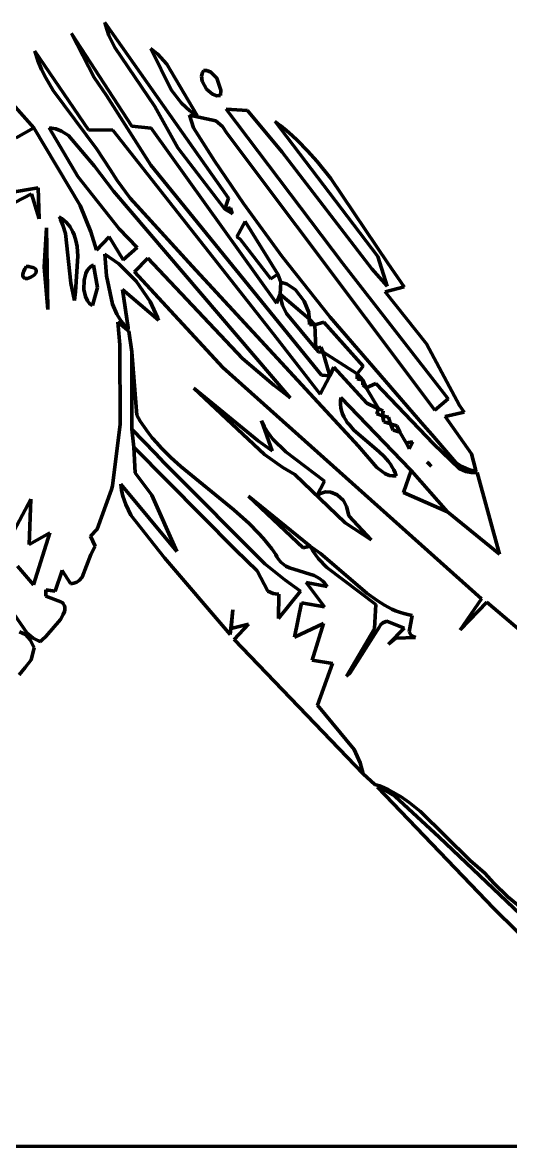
# Model space of a CAD drawing. Header units: millimetres. Extents: x 0 to 10.4, y 0 to 8.2.
# Drawn here: x 7.358 to 8.119, y 0 to 1.751 of the extents above; entities that cross this region are included whole.
import ezdxf

# ---------------------------------------------------------------- set-up
doc = ezdxf.new("R2010")
doc.units = ezdxf.units.MM
for name, color, linetype, lineweight in [('color#000000ff', 7, 'CONTINUOUS', 100), ('color#929292ff', 7, 'CONTINUOUS', 100), ('color#ffffffff', 7, 'CONTINUOUS', 100)]:
    doc.layers.add(name, color=color, linetype=linetype, lineweight=lineweight)

msp = doc.modelspace()

# ---------------------------------------------------------------- linework, layer by layer
at = {"layer": 'color#000000ff'}
for p, q in [((7.4866, 1.7511), (7.488, 1.746)), ((7.6793, 1.4773), (7.4866, 1.7511)), ((7.5285, 1.5897), (7.4345, 1.7338)), ((7.4345, 1.7338), (7.47, 1.6652)), ((7.488, 1.746), (7.4931, 1.731)), ((7.4931, 1.731), (7.5022, 1.7121)), ((7.461, 1.5839), (7.3774, 1.7062)), ((7.3774, 1.7062), (7.3822, 1.6918)), ((7.5022, 1.7121), (7.5646, 1.6203)), ((7.5586, 1.7105), (7.5902, 1.6463)), ((7.5688, 1.7022), (7.5586, 1.7105)), ((7.5833, 1.6861), (7.5688, 1.7022)), ((7.3822, 1.6918), (7.388, 1.678)), ((7.6306, 1.606), (7.5833, 1.6861)), ((7.388, 1.678), (7.3947, 1.6647)), ((7.3947, 1.6647), (7.4061, 1.6453)), ((7.47, 1.6652), (7.4891, 1.6375)), ((7.6387, 1.673), (7.6376, 1.6675)), ((7.6376, 1.6675), (7.6385, 1.6598)), ((7.6403, 1.6763), (7.6387, 1.673)), ((7.6456, 1.6762), (7.6403, 1.6763)), ((7.6521, 1.6736), (7.6456, 1.6762)), ((7.6612, 1.6642), (7.6521, 1.6736)), ((7.6676, 1.6459), (7.6612, 1.6642)), ((7.3758, 1.5871), (7.3132, 1.657)), ((7.5902, 1.6463), (7.6064, 1.6253)), ((7.6385, 1.6598), (7.6451, 1.647)), ((7.6451, 1.647), (7.6543, 1.6392)), ((7.4061, 1.6453), (7.4743, 1.5538)), ((7.4891, 1.6375), (7.5586, 1.5291)), ((7.6543, 1.6392), (7.6614, 1.6369)), ((7.6614, 1.6369), (7.667, 1.6372)), ((7.667, 1.6372), (7.6676, 1.6459)), ((7.5646, 1.6203), (7.6005, 1.556)), ((7.6064, 1.6253), (7.6194, 1.6134)), ((7.6194, 1.6134), (7.6306, 1.606)), ((7.6759, 1.6162), (7.858, 1.3755)), ((7.7093, 1.614), (7.6759, 1.6162)), ((7.7633, 1.5491), (7.7093, 1.614)), ((7.6596, 1.5979), (7.6186, 1.6067)), ((7.6186, 1.6067), (7.6249, 1.5871)), ((7.6703, 1.5891), (7.6596, 1.5979)), ((7.7613, 1.59), (7.7522, 1.597)), ((7.7522, 1.597), (7.9124, 1.3864)), ((7.448, 1.4659), (7.3758, 1.5871)), ((7.4034, 1.5866), (7.3999, 1.587)), ((7.3999, 1.587), (7.4445, 1.5111)), ((7.4101, 1.5852), (7.4034, 1.5866)), ((7.4193, 1.5818), (7.4101, 1.5852)), ((7.4302, 1.5751), (7.4193, 1.5818)), ((7.4989, 1.5835), (7.461, 1.5839)), ((7.7499, 1.2649), (7.4989, 1.5835)), ((7.5591, 1.5866), (7.5285, 1.5897)), ((7.7545, 1.3138), (7.5591, 1.5866)), ((7.6249, 1.5871), (7.6576, 1.5358)), ((7.677, 1.5785), (7.6703, 1.5891)), ((8.0013, 1.1471), (7.677, 1.5785)), ((7.7701, 1.5827), (7.7613, 1.59)), ((7.7786, 1.5751), (7.7701, 1.5827)), ((7.4707, 1.5273), (7.4302, 1.5751)), ((7.7869, 1.5674), (7.7786, 1.5751)), ((7.8027, 1.5512), (7.7869, 1.5674)), ((7.4743, 1.5538), (7.4951, 1.5223)), ((7.6005, 1.556), (7.6737, 1.4605)), ((7.9028, 1.3671), (7.7633, 1.5491)), ((7.8177, 1.5344), (7.8027, 1.5512)), ((7.5, 1.4882), (7.4707, 1.5273)), ((7.5586, 1.5291), (7.8246, 1.2016)), ((7.6576, 1.5358), (7.7031, 1.4689)), ((7.839, 1.508), (7.8177, 1.5344)), ((7.4445, 1.5111), (7.5092, 1.4296)), ((7.4951, 1.5223), (7.5058, 1.5047)), ((7.9277, 1.3764), (7.839, 1.508)), ((7.3366, 1.486), (7.3829, 1.4937)), ((7.3829, 1.4937), (7.3841, 1.445)), ((7.5058, 1.5047), (7.5263, 1.4774)), ((7.3723, 1.4842), (7.3462, 1.4708)), ((7.3841, 1.445), (7.3723, 1.4842)), ((7.7756, 1.1664), (7.5, 1.4882)), ((7.5263, 1.4774), (7.6229, 1.3717)), ((7.6737, 1.4605), (7.6793, 1.4773)), ((7.4649, 1.4248), (7.448, 1.4659)), ((7.6827, 1.4623), (7.6737, 1.4605)), ((7.6737, 1.4605), (7.685, 1.4535)), ((7.685, 1.4535), (7.6827, 1.4623)), ((7.685, 1.4535), (7.6857, 1.4529)), ((7.6857, 1.4529), (7.685, 1.4535)), ((7.7031, 1.4689), (7.7628, 1.3872)), ((7.7055, 1.4412), (7.6925, 1.417)), ((7.7564, 1.3588), (7.7055, 1.4412)), ((7.392, 1.3697), (7.3956, 1.4314)), ((7.3956, 1.4314), (7.3977, 1.3041)), ((7.4735, 1.3962), (7.4649, 1.4248)), ((7.5092, 1.4296), (7.5371, 1.4007)), ((7.4932, 1.4171), (7.4735, 1.3962)), ((7.515, 1.3813), (7.4932, 1.4171)), ((7.6925, 1.417), (7.6975, 1.4138)), ((7.6975, 1.4138), (7.7453, 1.352)), ((7.4867, 1.3904), (7.5086, 1.3749)), ((7.4891, 1.3564), (7.4867, 1.3904)), ((7.5371, 1.4007), (7.515, 1.3813)), ((7.5331, 1.3626), (7.5539, 1.3839)), ((7.5539, 1.3839), (7.7011, 1.2278)), ((7.7628, 1.3872), (7.838, 1.2918)), ((7.9124, 1.3864), (7.9267, 1.3402)), ((7.3977, 1.3041), (7.392, 1.3697)), ((7.5086, 1.3749), (7.5356, 1.3481)), ((7.6229, 1.3717), (7.8823, 1.0912)), ((7.858, 1.3755), (8.0219, 1.1649)), ((7.9267, 1.3402), (7.9028, 1.3671)), ((7.9535, 1.3394), (7.9277, 1.3764)), ((7.4984, 1.3124), (7.4891, 1.3564)), ((7.6707, 1.2135), (7.5331, 1.3626)), ((7.7453, 1.352), (7.7564, 1.3588)), ((7.7564, 1.3588), (7.7613, 1.3467)), ((7.7613, 1.3467), (7.7564, 1.3588)), ((7.5702, 1.2872), (7.514, 1.3354)), ((7.514, 1.3354), (7.5228, 1.2756)), ((7.5356, 1.3481), (7.5574, 1.3166)), ((7.7613, 1.3467), (7.76, 1.328)), ((7.7707, 1.3436), (7.7613, 1.3467)), ((7.7838, 1.3345), (7.7707, 1.3436)), ((7.7977, 1.317), (7.7838, 1.3345)), ((7.924, 1.3313), (7.9535, 1.3394)), ((7.988, 1.2504), (7.924, 1.3313)), ((7.5574, 1.3166), (7.5688, 1.2914)), ((7.76, 1.328), (7.7545, 1.3138)), ((7.76, 1.328), (7.8055, 1.2896)), ((7.7609, 1.3207), (7.76, 1.328)), ((7.7637, 1.3104), (7.7609, 1.3207)), ((7.8046, 1.2995), (7.7977, 1.317)), ((7.5053, 1.2965), (7.4984, 1.3124)), ((7.5119, 1.2859), (7.5053, 1.2965)), ((7.7697, 1.2978), (7.7637, 1.3104)), ((7.8158, 1.2426), (7.7697, 1.2978)), ((7.8055, 1.2896), (7.8046, 1.2995)), ((7.51, 1.249), (7.507, 1.2842)), ((7.507, 1.2842), (7.5241, 1.2701)), ((7.5171, 1.2796), (7.5119, 1.2859)), ((7.5231, 1.274), (7.5171, 1.2796)), ((7.5688, 1.2914), (7.5702, 1.2872)), ((7.8142, 1.2799), (7.8055, 1.2896)), ((7.8055, 1.2896), (7.8056, 1.2807)), ((7.8056, 1.2807), (7.8142, 1.2799)), ((7.8283, 1.2843), (7.8142, 1.2799)), ((7.8142, 1.2799), (7.8158, 1.2426)), ((7.8896, 1.2155), (7.8283, 1.2843)), ((7.838, 1.2918), (7.9838, 1.1234)), ((7.5228, 1.2756), (7.5231, 1.274)), ((7.5241, 1.2701), (7.5289, 1.2378)), ((7.8222, 1.1723), (7.7499, 1.2649)), ((7.5105, 1.1255), (7.51, 1.249)), ((7.8158, 1.2426), (7.8235, 1.2452)), ((7.8235, 1.2452), (7.8265, 1.238)), ((8.0398, 1.1543), (7.988, 1.2504)), ((7.5289, 1.2378), (7.5285, 1.1177)), ((7.7011, 1.2278), (7.75, 1.186)), ((7.82, 1.2376), (7.8158, 1.2426)), ((7.8265, 1.238), (7.82, 1.2376)), ((7.8265, 1.238), (7.8799, 1.2038)), ((7.8376, 1.2009), (7.8265, 1.238)), ((8.0742, 0.853), (7.6707, 1.2135)), ((7.8436, 1.2139), (7.8376, 1.2009)), ((7.895, 1.1583), (7.8436, 1.2139)), ((7.8799, 1.2038), (7.8896, 1.2155)), ((7.8376, 1.2009), (7.8222, 1.1723)), ((7.8246, 1.2016), (7.8376, 1.2009)), ((7.8888, 1.1939), (7.8799, 1.2038)), ((7.8799, 1.2038), (7.88, 1.1961)), ((7.88, 1.1961), (7.8888, 1.1939)), ((7.8888, 1.1939), (7.8887, 1.1866)), ((7.894, 1.1817), (7.8888, 1.1939)), ((7.6255, 1.1815), (7.7256, 1.0996)), ((7.7354, 1.0783), (7.6255, 1.1815)), ((7.75, 1.186), (7.7756, 1.1664)), ((7.8887, 1.1866), (7.894, 1.1817)), ((7.9092, 1.1889), (7.894, 1.1817)), ((7.894, 1.1817), (7.9133, 1.1498)), ((7.9992, 1.0948), (7.9092, 1.1889)), ((7.854, 1.1614), (7.8546, 1.167)), ((7.854, 1.1561), (7.854, 1.1614)), ((7.8545, 1.151), (7.854, 1.1561)), ((7.8546, 1.167), (7.9627, 1.0545)), ((7.91, 1.1509), (7.895, 1.1583)), ((8.0219, 1.1649), (8.0013, 1.1471)), ((7.8556, 1.1461), (7.8545, 1.151)), ((7.8572, 1.1413), (7.8556, 1.1461)), ((7.8593, 1.1368), (7.8572, 1.1413)), ((7.9133, 1.1498), (7.91, 1.1509)), ((7.9106, 1.1416), (7.9133, 1.1498)), ((7.9194, 1.1381), (7.9106, 1.1416)), ((7.9133, 1.1498), (7.9206, 1.146)), ((7.9206, 1.146), (7.9194, 1.1381)), ((8.0171, 1.1371), (8.0469, 1.1438)), ((8.0469, 1.1438), (8.0398, 1.1543)), ((7.4985, 1.0291), (7.5105, 1.1255)), ((7.7476, 1.0839), (7.7307, 1.1307)), ((7.7307, 1.1307), (7.7351, 1.1216)), ((7.7351, 1.1216), (7.7401, 1.1133)), ((7.8618, 1.1324), (7.8593, 1.1368)), ((7.8647, 1.1282), (7.8618, 1.1324)), ((7.8679, 1.1241), (7.8647, 1.1282)), ((7.8751, 1.1162), (7.8679, 1.1241)), ((7.9194, 1.1381), (7.9291, 1.1364)), ((7.9215, 1.1291), (7.9194, 1.1381)), ((7.9319, 1.1261), (7.9215, 1.1291)), ((7.9291, 1.1364), (7.9319, 1.1261)), ((7.9319, 1.1261), (7.942, 1.1229)), ((7.936, 1.1162), (7.9319, 1.1261)), ((7.942, 1.1229), (7.9464, 1.1129)), ((7.9838, 1.1234), (7.9966, 1.1093)), ((8.0585, 1.0789), (8.0171, 1.1371)), ((7.5285, 1.1177), (7.5319, 1.0894)), ((7.7401, 1.1133), (7.7486, 1.1018)), ((7.9139, 1.0829), (7.8751, 1.1162)), ((7.9464, 1.1129), (7.936, 1.1162)), ((7.9464, 1.1129), (7.9567, 1.0962)), ((7.9567, 1.0962), (7.9464, 1.1129)), ((7.9966, 1.1093), (8.0339, 1.0658)), ((7.5319, 1.0894), (7.5341, 1.0497)), ((7.7256, 1.0996), (7.7476, 1.0839)), ((7.7486, 1.1018), (7.7687, 1.0823)), ((7.8823, 1.0912), (7.9108, 1.058)), ((8.039, 1.0561), (7.9992, 1.0948)), ((7.7644, 1.0576), (7.7354, 1.0783)), ((7.7687, 1.0823), (7.8294, 1.0367)), ((7.922, 1.0752), (7.9139, 1.0829)), ((7.9291, 1.0672), (7.922, 1.0752)), ((8.0648, 1.0554), (8.0585, 1.0789)), ((7.7829, 1.0469), (7.7644, 1.0576)), ((7.9108, 1.058), (7.9231, 1.0483)), ((7.9322, 1.063), (7.9291, 1.0672)), ((7.9349, 1.0586), (7.9322, 1.063)), ((7.9373, 1.0541), (7.9349, 1.0586)), ((7.9392, 1.0495), (7.9373, 1.0541)), ((7.9643, 1.053), (7.9523, 1.0188)), ((7.9627, 1.0545), (7.9643, 1.053)), ((8.0339, 1.0658), (8.0431, 1.0595)), ((8.0495, 1.0516), (8.039, 1.0561)), ((8.0431, 1.0595), (8.0499, 1.0561)), ((8.0581, 1.0499), (8.0495, 1.0516)), ((8.0499, 1.0561), (8.0572, 1.0535)), ((8.0572, 1.0535), (8.0652, 1.0518)), ((8.0652, 1.0518), (8.0648, 1.0554)), ((7.5341, 1.0497), (7.5599, 1.0149)), ((7.8613, 0.9717), (7.7829, 1.0469)), ((7.8294, 1.0367), (7.8169, 1.0128)), ((7.9231, 1.0483), (7.9301, 1.0454)), ((7.9301, 1.0454), (7.9352, 1.0446)), ((7.9352, 1.0446), (7.9407, 1.0446)), ((7.9407, 1.0446), (7.9392, 1.0495)), ((8.0642, 1.0498), (8.0581, 1.0499)), ((8.0674, 1.05), (8.0642, 1.0498)), ((8.1021, 0.9229), (8.0674, 1.05)), ((7.4748, 0.9619), (7.4971, 1.0234)), ((7.4971, 1.0234), (7.4985, 1.0291)), ((7.599, 0.9271), (7.5118, 1.0321)), ((7.5118, 1.0321), (7.5128, 1.0225)), ((7.5128, 1.0225), (7.5147, 1.0132)), ((7.8169, 1.0128), (7.8207, 1.0159)), ((7.8207, 1.0159), (7.8246, 1.0181)), ((7.8246, 1.0181), (7.8308, 1.0198)), ((7.8308, 1.0198), (7.8392, 1.0194)), ((7.8392, 1.0194), (7.849, 1.0153)), ((7.9523, 1.0188), (8.0207, 0.9889)), ((7.5147, 1.0132), (7.5192, 1)), ((7.5192, 1), (7.5274, 0.9835)), ((7.5599, 1.0149), (7.599, 0.9271)), ((7.7104, 1.013), (7.8066, 0.9352)), ((7.7961, 0.9326), (7.7104, 1.013)), ((7.849, 1.0153), (7.8586, 1.0065)), ((7.8586, 1.0065), (7.8635, 0.9972)), ((7.5274, 0.9835), (7.5798, 0.9171)), ((7.8635, 0.9972), (7.8645, 0.9932)), ((7.8645, 0.9932), (7.867, 0.9825)), ((7.867, 0.9825), (7.9017, 0.9449)), ((8.0207, 0.9889), (8.1021, 0.9229)), ((7.9017, 0.9449), (7.8613, 0.9717)), ((7.4645, 0.9508), (7.4748, 0.9619)), ((7.4716, 0.9353), (7.4645, 0.9508)), ((7.4647, 0.9221), (7.4703, 0.9334)), ((7.4703, 0.9334), (7.4716, 0.9353)), ((7.8066, 0.9352), (7.7961, 0.9326)), ((7.8066, 0.9352), (7.8231, 0.924)), ((7.8114, 0.927), (7.8066, 0.9352)), ((7.4512, 0.8872), (7.4647, 0.9221)), ((7.5798, 0.9171), (7.6823, 0.7979)), ((7.8198, 0.9157), (7.8114, 0.927)), ((7.8328, 0.9022), (7.8198, 0.9157)), ((7.8231, 0.924), (7.8952, 0.8622)), ((7.4093, 0.865), (7.4203, 0.8976)), ((7.4203, 0.8976), (7.4332, 0.8769)), ((7.9093, 0.8446), (7.8328, 0.9022)), ((7.4332, 0.8769), (7.4359, 0.8771)), ((7.4359, 0.8771), (7.4384, 0.8776)), ((7.4384, 0.8776), (7.4428, 0.8794)), ((7.4428, 0.8794), (7.4466, 0.882)), ((7.4466, 0.882), (7.4512, 0.8872)), ((7.3948, 0.8573), (7.3945, 0.8671)), ((7.3945, 0.8671), (7.4093, 0.865)), ((7.8952, 0.8622), (7.9113, 0.8504)), ((7.3285, 0.853), (7.3656, 0.7995)), ((7.4179, 0.8488), (7.3948, 0.8573)), ((7.42, 0.8474), (7.4179, 0.8488)), ((7.4216, 0.8458), (7.42, 0.8474)), ((7.4229, 0.8441), (7.4216, 0.8458)), ((7.4237, 0.8422), (7.4229, 0.8441)), ((7.4241, 0.8402), (7.4237, 0.8422)), ((7.9069, 0.807), (7.9093, 0.8446)), ((7.9113, 0.8504), (7.9225, 0.8434)), ((7.9225, 0.8434), (7.9341, 0.8373)), ((8.0405, 0.8047), (8.0742, 0.853)), ((8.0824, 0.8479), (8.0405, 0.8047)), ((8.1442, 0.7955), (8.0824, 0.8479)), ((7.4174, 0.8212), (7.4217, 0.8288)), ((7.4217, 0.8288), (7.4235, 0.8336)), ((7.4235, 0.8336), (7.4241, 0.8359)), ((7.4243, 0.8381), (7.4241, 0.8402)), ((7.4241, 0.8359), (7.4243, 0.8381)), ((7.6823, 0.7979), (7.686, 0.8362)), ((7.686, 0.8362), (7.6834, 0.8072)), ((7.9341, 0.8373), (7.9401, 0.8347)), ((7.9401, 0.8347), (7.9463, 0.8323)), ((7.9463, 0.8323), (7.9527, 0.8303)), ((7.9527, 0.8303), (7.9592, 0.8286)), ((7.9592, 0.8286), (7.9658, 0.8272)), ((7.9658, 0.8272), (7.9611, 0.8016)), ((7.3944, 0.7947), (7.4174, 0.8212)), ((7.6834, 0.8072), (7.7105, 0.8139)), ((7.7105, 0.8139), (7.6883, 0.7897)), ((7.8636, 0.7328), (7.9069, 0.807)), ((7.9148, 0.8095), (7.8684, 0.7371)), ((7.9167, 0.8127), (7.9148, 0.8095)), ((7.92, 0.816), (7.9167, 0.8127)), ((7.9266, 0.8184), (7.92, 0.816)), ((7.9533, 0.8073), (7.9266, 0.8184)), ((7.9287, 0.7827), (7.9533, 0.8073)), ((7.3627, 0.7978), (7.3537, 0.8017)), ((7.3703, 0.7895), (7.3627, 0.7978)), ((7.3656, 0.7995), (7.375, 0.7919)), ((7.3766, 0.7767), (7.3703, 0.7895)), ((7.375, 0.7919), (7.3833, 0.7877)), ((7.3863, 0.7866), (7.389, 0.7893)), ((7.389, 0.7893), (7.3944, 0.7947)), ((7.6883, 0.7897), (7.8896, 0.5804)), ((7.9403, 0.7921), (7.9287, 0.7827)), ((7.9709, 0.7932), (7.9403, 0.7921)), ((7.9611, 0.8016), (7.9637, 0.7974)), ((7.9637, 0.7974), (7.9674, 0.7947)), ((7.9674, 0.7947), (7.9709, 0.7932)), ((7.3716, 0.7583), (7.3766, 0.7767)), ((7.3833, 0.7877), (7.3863, 0.7866)), ((7.3624, 0.7465), (7.3716, 0.7583)), ((7.3529, 0.735), (7.3624, 0.7465)), ((7.8684, 0.7371), (7.8636, 0.7328)), ((7.8896, 0.5804), (7.9075, 0.5642)), ((7.9075, 0.5642), (7.9149, 0.5617)), ((7.9149, 0.5617), (7.922, 0.5589)), ((7.9237, 0.5546), (7.9117, 0.5596)), ((7.9117, 0.5596), (8.0932, 0.3708)), ((7.922, 0.5589), (7.929, 0.5557)), ((7.9386, 0.546), (7.9237, 0.5546)), ((7.929, 0.5557), (7.9358, 0.5523)), ((7.9358, 0.5523), (7.9488, 0.5447)), ((8.008, 0.4817), (7.9386, 0.546)), ((7.9488, 0.5447), (7.9613, 0.5361)), ((7.9613, 0.5361), (7.9791, 0.5218)), ((7.9791, 0.5218), (8.0563, 0.4456)), ((8.1343, 0.3619), (8.008, 0.4817)), ((8.0563, 0.4456), (8.0794, 0.4256)), ((8.0794, 0.4256), (8.0933, 0.4104)), ((8.0933, 0.4104), (8.1152, 0.3888)), ((8.1152, 0.3888), (8.2417, 0.2849)), ((8.0932, 0.3708), (8.4685, 0)), ((8.4685, 0), (6.9998, 0))]:
    msp.add_line(p, q, dxfattribs=at)
at = {"layer": 'color#929292ff'}
for p, q in [((7.5586, 1.7105), (7.5688, 1.7022)), ((7.5902, 1.6463), (7.5586, 1.7105)), ((7.5688, 1.7022), (7.5833, 1.6861)), ((7.5833, 1.6861), (7.6306, 1.606)), ((7.6376, 1.6675), (7.6387, 1.673)), ((7.6385, 1.6598), (7.6376, 1.6675)), ((7.6387, 1.673), (7.6403, 1.6763)), ((7.6403, 1.6763), (7.6456, 1.6762)), ((7.6456, 1.6762), (7.6521, 1.6736)), ((7.6521, 1.6736), (7.6612, 1.6642)), ((7.6612, 1.6642), (7.6676, 1.6459)), ((7.3132, 1.657), (7.3758, 1.5871)), ((7.6064, 1.6253), (7.5902, 1.6463)), ((7.6451, 1.647), (7.6385, 1.6598)), ((7.6543, 1.6392), (7.6451, 1.647)), ((7.6614, 1.6369), (7.6543, 1.6392)), ((7.667, 1.6372), (7.6614, 1.6369)), ((7.6676, 1.6459), (7.667, 1.6372)), ((7.6194, 1.6134), (7.6064, 1.6253)), ((7.6306, 1.606), (7.6194, 1.6134)), ((7.3758, 1.5871), (7.3484, 1.5716)), ((7.4154, 1.4483), (7.4195, 1.4457)), ((7.4175, 1.4441), (7.4154, 1.4483)), ((7.4212, 1.4355), (7.4175, 1.4441)), ((7.4195, 1.4457), (7.4233, 1.4428)), ((7.4233, 1.4428), (7.4267, 1.4397)), ((7.4267, 1.4397), (7.4297, 1.4363)), ((7.4297, 1.4363), (7.4324, 1.4326)), ((7.4253, 1.4224), (7.4212, 1.4355)), ((7.4338, 1.3451), (7.4253, 1.4224)), ((7.4324, 1.4326), (7.4348, 1.4288)), ((7.4348, 1.4288), (7.4369, 1.4248)), ((7.4369, 1.4248), (7.4387, 1.4205)), ((7.4387, 1.4205), (7.4415, 1.4116)), ((7.4415, 1.4116), (7.4433, 1.4022)), ((7.4433, 1.4022), (7.4446, 1.3873)), ((7.4446, 1.3873), (7.4408, 1.3316)), ((7.3603, 1.3638), (7.3618, 1.3673)), ((7.3618, 1.3673), (7.3639, 1.3712)), ((7.3639, 1.3712), (7.3682, 1.3708)), ((7.3682, 1.3708), (7.3718, 1.3701)), ((7.3718, 1.3701), (7.3746, 1.3693)), ((7.3746, 1.3693), (7.3768, 1.3683)), ((7.3768, 1.3683), (7.3784, 1.3671)), ((7.3784, 1.3671), (7.3794, 1.3658)), ((7.4593, 1.3648), (7.462, 1.3686)), ((7.462, 1.3686), (7.4653, 1.3714)), ((7.4653, 1.3714), (7.4671, 1.3725)), ((7.4671, 1.3725), (7.4691, 1.3732)), ((7.4691, 1.3732), (7.475, 1.3382)), ((7.3589, 1.3585), (7.3593, 1.3609)), ((7.3589, 1.3565), (7.3589, 1.3585)), ((7.3593, 1.3549), (7.3589, 1.3565)), ((7.3593, 1.3609), (7.3603, 1.3638)), ((7.3601, 1.3537), (7.3593, 1.3549)), ((7.3612, 1.3529), (7.3601, 1.3537)), ((7.3625, 1.3524), (7.3612, 1.3529)), ((7.3641, 1.3523), (7.3625, 1.3524)), ((7.3658, 1.3524), (7.3641, 1.3523)), ((7.3713, 1.3542), (7.3658, 1.3524)), ((7.3763, 1.3575), (7.3713, 1.3542)), ((7.3787, 1.3603), (7.3763, 1.3575)), ((7.3794, 1.3617), (7.3787, 1.3603)), ((7.3794, 1.3658), (7.3798, 1.3645)), ((7.3798, 1.3631), (7.3794, 1.3617)), ((7.3798, 1.3645), (7.3798, 1.3631)), ((7.4541, 1.335), (7.4544, 1.3496)), ((7.4544, 1.3496), (7.4571, 1.3602)), ((7.4571, 1.3602), (7.4593, 1.3648)), ((7.4394, 1.3181), (7.4338, 1.3451)), ((7.4408, 1.3316), (7.4394, 1.3181)), ((7.4563, 1.3241), (7.4541, 1.335)), ((7.475, 1.3382), (7.4672, 1.3101)), ((7.4594, 1.3173), (7.4563, 1.3241)), ((7.4621, 1.3137), (7.4594, 1.3173)), ((7.4653, 1.311), (7.4621, 1.3137)), ((7.4672, 1.3101), (7.4653, 1.311)), ((7.8142, 1.2799), (7.8283, 1.2843)), ((7.8158, 1.2426), (7.8142, 1.2799)), ((7.8283, 1.2843), (7.8896, 1.2155)), ((7.8235, 1.2452), (7.8158, 1.2426)), ((7.8265, 1.238), (7.8235, 1.2452)), ((7.5285, 1.1177), (7.5289, 1.2378)), ((7.5289, 1.2378), (7.5363, 1.1395)), ((7.8799, 1.2038), (7.8265, 1.238)), ((7.8896, 1.2155), (7.8799, 1.2038)), ((7.5363, 1.1395), (7.5419, 1.1302)), ((7.5419, 1.1302), (7.5478, 1.1213)), ((7.5478, 1.1213), (7.554, 1.1126)), ((7.5656, 1.0798), (7.5285, 1.1177)), ((7.554, 1.1126), (7.5606, 1.1043)), ((7.5606, 1.1043), (7.5675, 1.0962)), ((7.5341, 1.0497), (7.5319, 1.0894)), ((7.5319, 1.0894), (7.6903, 0.9297)), ((7.5675, 1.0962), (7.5746, 1.0884)), ((7.5746, 1.0884), (7.5896, 1.0735)), ((7.9567, 1.0962), (7.9667, 1.0976)), ((7.961, 1.0871), (7.9567, 1.0962)), ((7.9667, 1.0976), (7.961, 1.0871)), ((7.5794, 1.065), (7.5656, 1.0798)), ((7.5896, 1.0735), (7.6053, 1.0592)), ((7.5865, 1.0579), (7.5794, 1.065)), ((7.7359, 0.908), (7.5865, 1.0579)), ((7.6053, 1.0592), (7.688, 0.9919)), ((7.9523, 1.0188), (7.9643, 1.053)), ((7.9643, 1.053), (8.0207, 0.9889)), ((7.9893, 1.0663), (7.9955, 1.0601)), ((7.9901, 1.0655), (7.9893, 1.0663)), ((7.9955, 1.0601), (7.9901, 1.0655)), ((7.5599, 1.0149), (7.5341, 1.0497)), ((7.5128, 1.0225), (7.5118, 1.0321)), ((7.5118, 1.0321), (7.599, 0.9271)), ((7.5147, 1.0132), (7.5128, 1.0225)), ((8.0207, 0.9889), (7.9523, 1.0188)), ((7.3404, 0.9507), (7.3713, 1.0086)), ((7.3713, 1.0086), (7.3684, 0.9379)), ((7.5192, 1), (7.5147, 1.0132)), ((7.5274, 0.9835), (7.5192, 1)), ((7.599, 0.9271), (7.5599, 1.0149)), ((7.5798, 0.9171), (7.5274, 0.9835)), ((7.688, 0.9919), (7.7117, 0.9706)), ((7.7117, 0.9706), (7.7265, 0.9555)), ((7.3684, 0.9379), (7.4009, 0.9559)), ((7.4009, 0.9559), (7.3753, 0.8752)), ((7.7265, 0.9555), (7.7336, 0.9476)), ((7.7336, 0.9476), (7.7404, 0.9395)), ((7.6903, 0.9297), (7.7241, 0.8971)), ((7.7404, 0.9395), (7.747, 0.931)), ((7.747, 0.931), (7.7532, 0.9223)), ((7.6823, 0.7979), (7.5798, 0.9171)), ((7.7532, 0.9223), (7.7549, 0.9188)), ((7.7549, 0.9188), (7.7568, 0.9156)), ((7.7568, 0.9156), (7.7589, 0.9128)), ((7.7589, 0.9128), (7.7611, 0.9103)), ((7.3753, 0.8752), (7.3505, 0.9041)), ((7.7241, 0.8971), (7.7408, 0.8652)), ((7.7671, 0.8827), (7.7359, 0.908)), ((7.7611, 0.9103), (7.7636, 0.9081)), ((7.7636, 0.9081), (7.7688, 0.9043)), ((7.7688, 0.9043), (7.7746, 0.9014)), ((7.7746, 0.9014), (7.8129, 0.8895)), ((7.7918, 0.8651), (7.7671, 0.8827)), ((7.8334, 0.8723), (7.8006, 0.8786)), ((7.8006, 0.8786), (7.829, 0.8408)), ((7.8129, 0.8895), (7.8216, 0.8849)), ((7.8216, 0.8849), (7.8268, 0.8807)), ((7.8268, 0.8807), (7.8291, 0.8782)), ((7.8291, 0.8782), (7.8313, 0.8754)), ((7.7408, 0.8652), (7.7493, 0.8613)), ((7.7493, 0.8613), (7.7557, 0.8603)), ((7.7557, 0.8603), (7.7581, 0.8603)), ((7.7575, 0.8224), (7.7918, 0.8651)), ((7.7581, 0.8603), (7.7575, 0.8224)), ((7.8313, 0.8754), (7.8334, 0.8723)), ((7.7934, 0.8471), (7.7824, 0.7934)), ((7.829, 0.8408), (7.7934, 0.8471)), ((7.686, 0.8362), (7.6823, 0.7979)), ((7.6834, 0.8072), (7.686, 0.8362)), ((7.7105, 0.8139), (7.6834, 0.8072)), ((7.6883, 0.7897), (7.7105, 0.8139)), ((7.7824, 0.7934), (7.8276, 0.815)), ((7.8276, 0.815), (7.8099, 0.7576)), ((7.8896, 0.5804), (7.6883, 0.7897)), ((7.8099, 0.7576), (7.8414, 0.7526)), ((7.8414, 0.7526), (7.8183, 0.6878)), ((7.8183, 0.6878), (7.8752, 0.6183)), ((7.8752, 0.6183), (7.8846, 0.598)), ((7.8846, 0.598), (7.8896, 0.5804))]:
    msp.add_line(p, q, dxfattribs=at)
at = {"layer": 'color#ffffffff'}
for p, q in [((7.4866, 1.7511), (7.6793, 1.4773)), ((7.488, 1.746), (7.4866, 1.7511)), ((7.47, 1.6652), (7.4345, 1.7338)), ((7.4345, 1.7338), (7.5285, 1.5897)), ((7.4931, 1.731), (7.488, 1.746)), ((7.5022, 1.7121), (7.4931, 1.731)), ((7.3822, 1.6918), (7.3774, 1.7062)), ((7.3774, 1.7062), (7.461, 1.5839)), ((7.5646, 1.6203), (7.5022, 1.7121)), ((7.388, 1.678), (7.3822, 1.6918)), ((7.3947, 1.6647), (7.388, 1.678)), ((7.4061, 1.6453), (7.3947, 1.6647)), ((7.4891, 1.6375), (7.47, 1.6652)), ((7.4743, 1.5538), (7.4061, 1.6453)), ((7.5586, 1.5291), (7.4891, 1.6375)), ((7.6005, 1.556), (7.5646, 1.6203)), ((7.6759, 1.6162), (7.7093, 1.614)), ((7.858, 1.3755), (7.6759, 1.6162)), ((7.7093, 1.614), (7.7633, 1.5491)), ((7.6249, 1.5871), (7.6186, 1.6067)), ((7.6186, 1.6067), (7.6596, 1.5979)), ((7.6596, 1.5979), (7.6703, 1.5891)), ((7.9124, 1.3864), (7.7522, 1.597)), ((7.7522, 1.597), (7.7613, 1.59)), ((7.3484, 1.5716), (7.3758, 1.5871)), ((7.3758, 1.5871), (7.448, 1.4659)), ((7.4445, 1.5111), (7.3999, 1.587)), ((7.3999, 1.587), (7.4034, 1.5866)), ((7.4034, 1.5866), (7.4101, 1.5852)), ((7.4101, 1.5852), (7.4193, 1.5818)), ((7.4193, 1.5818), (7.4302, 1.5751)), ((7.461, 1.5839), (7.4989, 1.5835)), ((7.4989, 1.5835), (7.7499, 1.2649)), ((7.5285, 1.5897), (7.5591, 1.5866)), ((7.5591, 1.5866), (7.7545, 1.3138)), ((7.6576, 1.5358), (7.6249, 1.5871)), ((7.6703, 1.5891), (7.677, 1.5785)), ((7.677, 1.5785), (8.0013, 1.1471)), ((7.7613, 1.59), (7.7701, 1.5827)), ((7.7701, 1.5827), (7.7786, 1.5751)), ((7.4302, 1.5751), (7.4707, 1.5273)), ((7.7786, 1.5751), (7.7869, 1.5674)), ((7.7869, 1.5674), (7.8027, 1.5512)), ((7.4951, 1.5223), (7.4743, 1.5538)), ((7.6737, 1.4605), (7.6005, 1.556)), ((7.7633, 1.5491), (7.9028, 1.3671)), ((7.8027, 1.5512), (7.8177, 1.5344)), ((7.4707, 1.5273), (7.5, 1.4882)), ((7.8246, 1.2016), (7.5586, 1.5291)), ((7.7031, 1.4689), (7.6576, 1.5358)), ((7.8177, 1.5344), (7.839, 1.508)), ((7.5092, 1.4296), (7.4445, 1.5111)), ((7.5058, 1.5047), (7.4951, 1.5223)), ((7.839, 1.508), (7.9277, 1.3764)), ((7.3829, 1.4937), (7.3366, 1.486)), ((7.3841, 1.445), (7.3829, 1.4937)), ((7.5263, 1.4774), (7.5058, 1.5047)), ((7.3462, 1.4708), (7.3723, 1.4842)), ((7.3723, 1.4842), (7.3841, 1.445)), ((7.5, 1.4882), (7.7756, 1.1664)), ((7.6229, 1.3717), (7.5263, 1.4774)), ((7.6793, 1.4773), (7.6737, 1.4605)), ((7.448, 1.4659), (7.4649, 1.4248)), ((7.6737, 1.4605), (7.6827, 1.4623)), ((7.685, 1.4535), (7.6737, 1.4605)), ((7.6827, 1.4623), (7.685, 1.4535)), ((7.685, 1.4535), (7.6857, 1.4529)), ((7.6857, 1.4529), (7.685, 1.4535)), ((7.7628, 1.3872), (7.7031, 1.4689)), ((7.4154, 1.4483), (7.4175, 1.4441)), ((7.4195, 1.4457), (7.4154, 1.4483)), ((7.4175, 1.4441), (7.4212, 1.4355)), ((7.4233, 1.4428), (7.4195, 1.4457)), ((7.4267, 1.4397), (7.4233, 1.4428)), ((7.4297, 1.4363), (7.4267, 1.4397)), ((7.4324, 1.4326), (7.4297, 1.4363)), ((7.6925, 1.417), (7.7055, 1.4412)), ((7.7055, 1.4412), (7.7564, 1.3588)), ((7.3956, 1.4314), (7.392, 1.3697)), ((7.3977, 1.3041), (7.3956, 1.4314)), ((7.4212, 1.4355), (7.4253, 1.4224)), ((7.4253, 1.4224), (7.4338, 1.3451)), ((7.4348, 1.4288), (7.4324, 1.4326)), ((7.4369, 1.4248), (7.4348, 1.4288)), ((7.4387, 1.4205), (7.4369, 1.4248)), ((7.4415, 1.4116), (7.4387, 1.4205)), ((7.4649, 1.4248), (7.4735, 1.3962)), ((7.5371, 1.4007), (7.5092, 1.4296)), ((7.4433, 1.4022), (7.4415, 1.4116)), ((7.4446, 1.3873), (7.4433, 1.4022)), ((7.4735, 1.3962), (7.4932, 1.4171)), ((7.4932, 1.4171), (7.515, 1.3813)), ((7.6975, 1.4138), (7.6925, 1.417)), ((7.7453, 1.352), (7.6975, 1.4138)), ((7.4408, 1.3316), (7.4446, 1.3873)), ((7.4867, 1.3904), (7.4891, 1.3564)), ((7.5086, 1.3749), (7.4867, 1.3904)), ((7.515, 1.3813), (7.5371, 1.4007)), ((7.5539, 1.3839), (7.5331, 1.3626)), ((7.7011, 1.2278), (7.5539, 1.3839)), ((7.838, 1.2918), (7.7628, 1.3872)), ((7.9267, 1.3402), (7.9124, 1.3864)), ((7.3618, 1.3673), (7.3603, 1.3638)), ((7.3639, 1.3712), (7.3618, 1.3673)), ((7.3682, 1.3708), (7.3639, 1.3712)), ((7.3718, 1.3701), (7.3682, 1.3708)), ((7.3746, 1.3693), (7.3718, 1.3701)), ((7.3768, 1.3683), (7.3746, 1.3693)), ((7.3784, 1.3671), (7.3768, 1.3683)), ((7.3794, 1.3658), (7.3784, 1.3671)), ((7.392, 1.3697), (7.3977, 1.3041)), ((7.462, 1.3686), (7.4593, 1.3648)), ((7.4653, 1.3714), (7.462, 1.3686)), ((7.4671, 1.3725), (7.4653, 1.3714)), ((7.4691, 1.3732), (7.4671, 1.3725)), ((7.475, 1.3382), (7.4691, 1.3732)), ((7.5356, 1.3481), (7.5086, 1.3749)), ((7.8823, 1.0912), (7.6229, 1.3717)), ((8.0219, 1.1649), (7.858, 1.3755)), ((7.9028, 1.3671), (7.9267, 1.3402)), ((7.9277, 1.3764), (7.9535, 1.3394)), ((7.3593, 1.3609), (7.3589, 1.3585)), ((7.3589, 1.3585), (7.3589, 1.3565)), ((7.3589, 1.3565), (7.3593, 1.3549)), ((7.3603, 1.3638), (7.3593, 1.3609)), ((7.3593, 1.3549), (7.3601, 1.3537)), ((7.3601, 1.3537), (7.3612, 1.3529)), ((7.3612, 1.3529), (7.3625, 1.3524)), ((7.3625, 1.3524), (7.3641, 1.3523)), ((7.3641, 1.3523), (7.3658, 1.3524)), ((7.3658, 1.3524), (7.3713, 1.3542)), ((7.3713, 1.3542), (7.3763, 1.3575)), ((7.3763, 1.3575), (7.3787, 1.3603)), ((7.3787, 1.3603), (7.3794, 1.3617)), ((7.3798, 1.3645), (7.3794, 1.3658)), ((7.3794, 1.3617), (7.3798, 1.3631)), ((7.3798, 1.3631), (7.3798, 1.3645)), ((7.4544, 1.3496), (7.4541, 1.335)), ((7.4571, 1.3602), (7.4544, 1.3496)), ((7.4593, 1.3648), (7.4571, 1.3602)), ((7.4891, 1.3564), (7.4984, 1.3124)), ((7.5331, 1.3626), (7.6707, 1.2135)), ((7.7564, 1.3588), (7.7453, 1.352)), ((7.7564, 1.3588), (7.7613, 1.3467)), ((7.7613, 1.3467), (7.7564, 1.3588)), ((7.4338, 1.3451), (7.4394, 1.3181)), ((7.4394, 1.3181), (7.4408, 1.3316)), ((7.4541, 1.335), (7.4563, 1.3241)), ((7.4672, 1.3101), (7.475, 1.3382)), ((7.5228, 1.2756), (7.514, 1.3354)), ((7.514, 1.3354), (7.5702, 1.2872)), ((7.5574, 1.3166), (7.5356, 1.3481)), ((7.76, 1.328), (7.7613, 1.3467)), ((7.7613, 1.3467), (7.7707, 1.3436)), ((7.7707, 1.3436), (7.7838, 1.3345)), ((7.7838, 1.3345), (7.7977, 1.317)), ((7.9535, 1.3394), (7.924, 1.3313)), ((7.924, 1.3313), (7.988, 1.2504)), ((7.4563, 1.3241), (7.4594, 1.3173)), ((7.4594, 1.3173), (7.4621, 1.3137)), ((7.4621, 1.3137), (7.4653, 1.311)), ((7.5688, 1.2914), (7.5574, 1.3166)), ((7.7545, 1.3138), (7.76, 1.328)), ((7.76, 1.328), (7.7609, 1.3207)), ((7.8055, 1.2896), (7.76, 1.328)), ((7.7609, 1.3207), (7.7637, 1.3104)), ((7.7977, 1.317), (7.8046, 1.2995)), ((7.4653, 1.311), (7.4672, 1.3101)), ((7.4984, 1.3124), (7.5053, 1.2965)), ((7.5053, 1.2965), (7.5119, 1.2859)), ((7.7637, 1.3104), (7.7697, 1.2978)), ((7.7697, 1.2978), (7.8158, 1.2426)), ((7.8046, 1.2995), (7.8055, 1.2896)), ((7.5241, 1.2701), (7.507, 1.2842)), ((7.507, 1.2842), (7.51, 1.249)), ((7.5119, 1.2859), (7.5171, 1.2796)), ((7.5171, 1.2796), (7.5231, 1.274)), ((7.5702, 1.2872), (7.5688, 1.2914)), ((7.8055, 1.2896), (7.8142, 1.2799)), ((7.8056, 1.2807), (7.8055, 1.2896)), ((7.8142, 1.2799), (7.8056, 1.2807)), ((7.9838, 1.1234), (7.838, 1.2918)), ((7.5231, 1.274), (7.5228, 1.2756)), ((7.5289, 1.2378), (7.5241, 1.2701)), ((7.7499, 1.2649), (7.8222, 1.1723)), ((7.51, 1.249), (7.5105, 1.1255)), ((7.988, 1.2504), (8.0398, 1.1543)), ((7.5363, 1.1395), (7.5289, 1.2378)), ((7.75, 1.186), (7.7011, 1.2278)), ((7.8158, 1.2426), (7.82, 1.2376)), ((7.82, 1.2376), (7.8265, 1.238)), ((7.8265, 1.238), (7.8376, 1.2009)), ((7.6707, 1.2135), (8.0742, 0.853)), ((7.8376, 1.2009), (7.8436, 1.2139)), ((7.8436, 1.2139), (7.895, 1.1583)), ((7.8222, 1.1723), (7.8376, 1.2009)), ((7.8376, 1.2009), (7.8246, 1.2016)), ((7.8799, 1.2038), (7.8888, 1.1939)), ((7.88, 1.1961), (7.8799, 1.2038)), ((7.8888, 1.1939), (7.88, 1.1961)), ((7.8887, 1.1866), (7.8888, 1.1939)), ((7.8888, 1.1939), (7.894, 1.1817)), ((7.6255, 1.1815), (7.7354, 1.0783)), ((7.7256, 1.0996), (7.6255, 1.1815)), ((7.7756, 1.1664), (7.75, 1.186)), ((7.894, 1.1817), (7.8887, 1.1866)), ((7.894, 1.1817), (7.9092, 1.1889)), ((7.9133, 1.1498), (7.894, 1.1817)), ((7.9092, 1.1889), (7.9992, 1.0948)), ((7.8546, 1.167), (7.854, 1.1614)), ((7.854, 1.1614), (7.854, 1.1561)), ((7.854, 1.1561), (7.8545, 1.151)), ((7.9627, 1.0545), (7.8546, 1.167)), ((7.895, 1.1583), (7.91, 1.1509)), ((8.0013, 1.1471), (8.0219, 1.1649)), ((7.5419, 1.1302), (7.5363, 1.1395)), ((7.8545, 1.151), (7.8556, 1.1461)), ((7.8556, 1.1461), (7.8572, 1.1413)), ((7.8572, 1.1413), (7.8593, 1.1368)), ((7.91, 1.1509), (7.9133, 1.1498)), ((7.9133, 1.1498), (7.9106, 1.1416)), ((7.9106, 1.1416), (7.9194, 1.1381)), ((7.9206, 1.146), (7.9133, 1.1498)), ((7.9194, 1.1381), (7.9206, 1.146)), ((8.0469, 1.1438), (8.0171, 1.1371)), ((8.0398, 1.1543), (8.0469, 1.1438)), ((7.5105, 1.1255), (7.4985, 1.0291)), ((7.5478, 1.1213), (7.5419, 1.1302)), ((7.554, 1.1126), (7.5478, 1.1213)), ((7.7351, 1.1216), (7.7307, 1.1307)), ((7.7307, 1.1307), (7.7476, 1.0839)), ((7.7401, 1.1133), (7.7351, 1.1216)), ((7.8593, 1.1368), (7.8618, 1.1324)), ((7.8618, 1.1324), (7.8647, 1.1282)), ((7.8647, 1.1282), (7.8679, 1.1241)), ((7.8679, 1.1241), (7.8751, 1.1162)), ((7.9194, 1.1381), (7.9215, 1.1291)), ((7.9291, 1.1364), (7.9194, 1.1381)), ((7.9215, 1.1291), (7.9319, 1.1261)), ((7.9319, 1.1261), (7.9291, 1.1364)), ((7.9319, 1.1261), (7.936, 1.1162)), ((7.942, 1.1229), (7.9319, 1.1261)), ((7.9464, 1.1129), (7.942, 1.1229)), ((7.9966, 1.1093), (7.9838, 1.1234)), ((8.0171, 1.1371), (8.0585, 1.0789)), ((7.5285, 1.1177), (7.5656, 1.0798)), ((7.5319, 1.0894), (7.5285, 1.1177)), ((7.5606, 1.1043), (7.554, 1.1126)), ((7.5675, 1.0962), (7.5606, 1.1043)), ((7.7486, 1.1018), (7.7401, 1.1133)), ((7.8751, 1.1162), (7.9139, 1.0829)), ((7.936, 1.1162), (7.9464, 1.1129)), ((7.9464, 1.1129), (7.9567, 1.0962)), ((7.9567, 1.0962), (7.9464, 1.1129)), ((8.0339, 1.0658), (7.9966, 1.1093)), ((7.6903, 0.9297), (7.5319, 1.0894)), ((7.5746, 1.0884), (7.5675, 1.0962)), ((7.5896, 1.0735), (7.5746, 1.0884)), ((7.7476, 1.0839), (7.7256, 1.0996)), ((7.7687, 1.0823), (7.7486, 1.1018)), ((7.9108, 1.058), (7.8823, 1.0912)), ((7.9667, 1.0976), (7.9567, 1.0962)), ((7.9567, 1.0962), (7.961, 1.0871)), ((7.961, 1.0871), (7.9667, 1.0976)), ((7.9992, 1.0948), (8.039, 1.0561)), ((7.5656, 1.0798), (7.5794, 1.065)), ((7.6053, 1.0592), (7.5896, 1.0735)), ((7.7354, 1.0783), (7.7644, 1.0576)), ((7.8294, 1.0367), (7.7687, 1.0823)), ((7.9139, 1.0829), (7.922, 1.0752)), ((7.922, 1.0752), (7.9291, 1.0672)), ((8.0585, 1.0789), (8.0648, 1.0554)), ((7.5794, 1.065), (7.5865, 1.0579)), ((7.5865, 1.0579), (7.7359, 0.908)), ((7.688, 0.9919), (7.6053, 1.0592)), ((7.7644, 1.0576), (7.7829, 1.0469)), ((7.9231, 1.0483), (7.9108, 1.058)), ((7.9291, 1.0672), (7.9322, 1.063)), ((7.9322, 1.063), (7.9349, 1.0586)), ((7.9349, 1.0586), (7.9373, 1.0541)), ((7.9373, 1.0541), (7.9392, 1.0495)), ((7.9643, 1.053), (7.9627, 1.0545)), ((8.0207, 0.9889), (7.9643, 1.053)), ((7.9893, 1.0663), (7.9901, 1.0655)), ((7.9955, 1.0601), (7.9893, 1.0663)), ((7.9901, 1.0655), (7.9955, 1.0601)), ((8.0431, 1.0595), (8.0339, 1.0658)), ((8.039, 1.0561), (8.0495, 1.0516)), ((8.0499, 1.0561), (8.0431, 1.0595)), ((8.0495, 1.0516), (8.0581, 1.0499)), ((8.0572, 1.0535), (8.0499, 1.0561)), ((8.0652, 1.0518), (8.0572, 1.0535)), ((8.0648, 1.0554), (8.0652, 1.0518)), ((7.7829, 1.0469), (7.8613, 0.9717)), ((7.8169, 1.0128), (7.8294, 1.0367)), ((7.9301, 1.0454), (7.9231, 1.0483)), ((7.9352, 1.0446), (7.9301, 1.0454)), ((7.9407, 1.0446), (7.9352, 1.0446)), ((7.9392, 1.0495), (7.9407, 1.0446)), ((8.0581, 1.0499), (8.0642, 1.0498)), ((8.0642, 1.0498), (8.0674, 1.05)), ((8.0674, 1.05), (8.1021, 0.9229)), ((7.4971, 1.0234), (7.4748, 0.9619)), ((7.4985, 1.0291), (7.4971, 1.0234)), ((7.8207, 1.0159), (7.8169, 1.0128)), ((7.8246, 1.0181), (7.8207, 1.0159)), ((7.8308, 1.0198), (7.8246, 1.0181)), ((7.8392, 1.0194), (7.8308, 1.0198)), ((7.849, 1.0153), (7.8392, 1.0194)), ((7.3713, 1.0086), (7.3404, 0.9507)), ((7.3684, 0.9379), (7.3713, 1.0086)), ((7.7104, 1.013), (7.7961, 0.9326)), ((7.8066, 0.9352), (7.7104, 1.013)), ((7.8586, 1.0065), (7.849, 1.0153)), ((7.8635, 0.9972), (7.8586, 1.0065)), ((7.7117, 0.9706), (7.688, 0.9919)), ((7.8645, 0.9932), (7.8635, 0.9972)), ((7.867, 0.9825), (7.8645, 0.9932)), ((7.9017, 0.9449), (7.867, 0.9825)), ((8.1021, 0.9229), (8.0207, 0.9889)), ((7.7265, 0.9555), (7.7117, 0.9706)), ((7.8613, 0.9717), (7.9017, 0.9449)), ((7.4009, 0.9559), (7.3684, 0.9379)), ((7.3753, 0.8752), (7.4009, 0.9559)), ((7.4748, 0.9619), (7.4645, 0.9508)), ((7.4645, 0.9508), (7.4716, 0.9353)), ((7.7336, 0.9476), (7.7265, 0.9555)), ((7.7404, 0.9395), (7.7336, 0.9476)), ((7.4703, 0.9334), (7.4647, 0.9221)), ((7.4716, 0.9353), (7.4703, 0.9334)), ((7.7241, 0.8971), (7.6903, 0.9297)), ((7.747, 0.931), (7.7404, 0.9395)), ((7.7532, 0.9223), (7.747, 0.931)), ((7.7961, 0.9326), (7.8066, 0.9352)), ((7.8066, 0.9352), (7.8114, 0.927)), ((7.8231, 0.924), (7.8066, 0.9352)), ((7.4647, 0.9221), (7.4512, 0.8872)), ((7.7549, 0.9188), (7.7532, 0.9223)), ((7.7568, 0.9156), (7.7549, 0.9188)), ((7.7589, 0.9128), (7.7568, 0.9156)), ((7.7611, 0.9103), (7.7589, 0.9128)), ((7.8114, 0.927), (7.8198, 0.9157)), ((7.8198, 0.9157), (7.8328, 0.9022)), ((7.8952, 0.8622), (7.8231, 0.924)), ((7.3505, 0.9041), (7.3753, 0.8752)), ((7.4203, 0.8976), (7.4093, 0.865)), ((7.4332, 0.8769), (7.4203, 0.8976)), ((7.7408, 0.8652), (7.7241, 0.8971)), ((7.7359, 0.908), (7.7671, 0.8827)), ((7.7636, 0.9081), (7.7611, 0.9103)), ((7.7688, 0.9043), (7.7636, 0.9081)), ((7.7746, 0.9014), (7.7688, 0.9043)), ((7.8129, 0.8895), (7.7746, 0.9014)), ((7.8328, 0.9022), (7.9093, 0.8446)), ((7.4359, 0.8771), (7.4332, 0.8769)), ((7.4384, 0.8776), (7.4359, 0.8771)), ((7.4428, 0.8794), (7.4384, 0.8776)), ((7.4466, 0.882), (7.4428, 0.8794)), ((7.4512, 0.8872), (7.4466, 0.882)), ((7.7671, 0.8827), (7.7918, 0.8651)), ((7.829, 0.8408), (7.8006, 0.8786)), ((7.8006, 0.8786), (7.8334, 0.8723)), ((7.8216, 0.8849), (7.8129, 0.8895)), ((7.8268, 0.8807), (7.8216, 0.8849)), ((7.8291, 0.8782), (7.8268, 0.8807)), ((7.8313, 0.8754), (7.8291, 0.8782)), ((7.4093, 0.865), (7.3945, 0.8671)), ((7.3945, 0.8671), (7.3948, 0.8573)), ((7.7493, 0.8613), (7.7408, 0.8652)), ((7.7557, 0.8603), (7.7493, 0.8613)), ((7.7581, 0.8603), (7.7557, 0.8603)), ((7.7918, 0.8651), (7.7575, 0.8224)), ((7.7575, 0.8224), (7.7581, 0.8603)), ((7.8334, 0.8723), (7.8313, 0.8754)), ((7.9113, 0.8504), (7.8952, 0.8622)), ((7.3656, 0.7995), (7.3285, 0.853)), ((7.3948, 0.8573), (7.4179, 0.8488)), ((7.4179, 0.8488), (7.42, 0.8474)), ((7.42, 0.8474), (7.4216, 0.8458)), ((7.4216, 0.8458), (7.4229, 0.8441)), ((7.4229, 0.8441), (7.4237, 0.8422)), ((7.4237, 0.8422), (7.4241, 0.8402)), ((7.7824, 0.7934), (7.7934, 0.8471)), ((7.7934, 0.8471), (7.829, 0.8408)), ((7.9093, 0.8446), (7.9069, 0.807)), ((7.9225, 0.8434), (7.9113, 0.8504)), ((7.9341, 0.8373), (7.9225, 0.8434)), ((8.0742, 0.853), (8.0405, 0.8047)), ((8.0405, 0.8047), (8.0824, 0.8479)), ((8.0824, 0.8479), (8.1442, 0.7955)), ((7.4217, 0.8288), (7.4174, 0.8212)), ((7.4235, 0.8336), (7.4217, 0.8288)), ((7.4241, 0.8359), (7.4235, 0.8336)), ((7.4241, 0.8402), (7.4243, 0.8381)), ((7.4243, 0.8381), (7.4241, 0.8359)), ((7.9401, 0.8347), (7.9341, 0.8373)), ((7.9463, 0.8323), (7.9401, 0.8347)), ((7.9527, 0.8303), (7.9463, 0.8323)), ((7.9592, 0.8286), (7.9527, 0.8303)), ((7.9658, 0.8272), (7.9592, 0.8286)), ((7.9611, 0.8016), (7.9658, 0.8272)), ((7.4174, 0.8212), (7.3944, 0.7947)), ((7.8276, 0.815), (7.7824, 0.7934)), ((7.8099, 0.7576), (7.8276, 0.815)), ((7.9069, 0.807), (7.8636, 0.7328)), ((7.8684, 0.7371), (7.9148, 0.8095)), ((7.9148, 0.8095), (7.9167, 0.8127)), ((7.9167, 0.8127), (7.92, 0.816)), ((7.92, 0.816), (7.9266, 0.8184)), ((7.9266, 0.8184), (7.9533, 0.8073)), ((7.9533, 0.8073), (7.9287, 0.7827)), ((7.3537, 0.8017), (7.3627, 0.7978)), ((7.3627, 0.7978), (7.3703, 0.7895)), ((7.375, 0.7919), (7.3656, 0.7995)), ((7.3703, 0.7895), (7.3766, 0.7767)), ((7.3833, 0.7877), (7.375, 0.7919)), ((7.389, 0.7893), (7.3863, 0.7866)), ((7.3944, 0.7947), (7.389, 0.7893)), ((7.9287, 0.7827), (7.9403, 0.7921)), ((7.9403, 0.7921), (7.9709, 0.7932)), ((7.9637, 0.7974), (7.9611, 0.8016)), ((7.9674, 0.7947), (7.9637, 0.7974)), ((7.9709, 0.7932), (7.9674, 0.7947)), ((7.3766, 0.7767), (7.3716, 0.7583)), ((7.3863, 0.7866), (7.3833, 0.7877)), ((7.3716, 0.7583), (7.3624, 0.7465)), ((7.8414, 0.7526), (7.8099, 0.7576)), ((7.3624, 0.7465), (7.3529, 0.735)), ((7.8183, 0.6878), (7.8414, 0.7526)), ((7.8636, 0.7328), (7.8684, 0.7371)), ((7.8752, 0.6183), (7.8183, 0.6878)), ((7.8846, 0.598), (7.8752, 0.6183)), ((7.8896, 0.5804), (7.8846, 0.598)), ((7.9075, 0.5642), (7.8896, 0.5804)), ((7.9149, 0.5617), (7.9075, 0.5642)), ((7.922, 0.5589), (7.9149, 0.5617)), ((7.9117, 0.5596), (7.9237, 0.5546)), ((8.0932, 0.3708), (7.9117, 0.5596)), ((7.929, 0.5557), (7.922, 0.5589)), ((7.9237, 0.5546), (7.9386, 0.546)), ((7.9358, 0.5523), (7.929, 0.5557)), ((7.9488, 0.5447), (7.9358, 0.5523)), ((7.9386, 0.546), (8.008, 0.4817)), ((7.9613, 0.5361), (7.9488, 0.5447)), ((7.9791, 0.5218), (7.9613, 0.5361)), ((8.0563, 0.4456), (7.9791, 0.5218)), ((8.008, 0.4817), (8.1343, 0.3619)), ((8.0794, 0.4256), (8.0563, 0.4456)), ((8.0933, 0.4104), (8.0794, 0.4256)), ((8.1152, 0.3888), (8.0933, 0.4104)), ((8.2417, 0.2849), (8.1152, 0.3888)), ((8.4685, 0), (8.0932, 0.3708))]:
    msp.add_line(p, q, dxfattribs=at)

doc.saveas('drawing.dxf')
